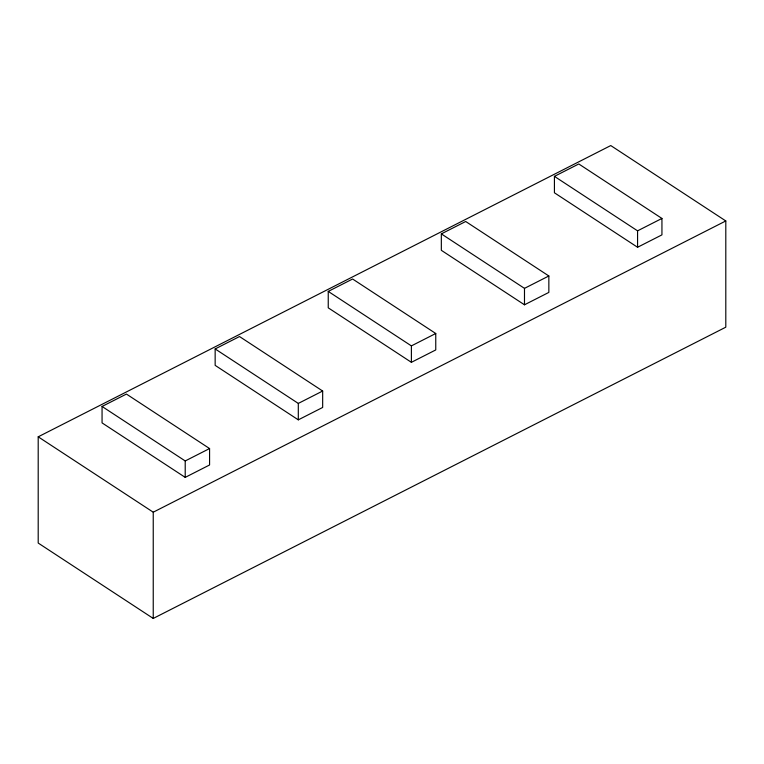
<?xml version="1.0" encoding="UTF-8"?>
<svg xmlns="http://www.w3.org/2000/svg" width="764" height="764" viewBox="0 0 764 764"><rect width="100%" height="100%" fill="white"/><g stroke="black" fill="none" stroke-linecap="round" stroke-linejoin="round"><path stroke-width="1.15" d="M38.2 436.817L610.761 145.561L725.8 220.949L725.8 327.183L153.239 618.439L38.2 543.051L38.2 436.817L153.239 512.195L153.239 618.439M102.061 406.458L126.432 394.071L209.575 448.554L209.575 464.98L185.213 477.376L102.061 422.893L102.061 406.458L185.213 460.95L185.213 477.376M215.152 348.938L239.514 336.542L322.666 391.025L322.666 407.451L298.304 419.847L215.152 365.364L215.152 348.938L298.304 403.421L298.304 419.847M328.243 291.409L352.605 279.013L435.757 333.496L435.757 349.931L411.395 362.317L328.243 307.835L328.243 291.409L411.395 345.891L411.395 362.317M441.334 233.88L465.696 221.493L548.848 275.976L548.848 292.402L524.486 304.798L441.334 250.315L441.334 233.88L524.486 288.362L524.486 304.798M554.425 176.36L578.787 163.964L661.939 218.447L661.939 234.873L637.568 247.269L554.425 192.786L554.425 176.36L637.568 230.843L637.568 247.269M185.213 460.95L209.575 448.554M298.304 403.421L322.666 391.025M411.395 345.891L435.757 333.496M524.486 288.362L548.848 275.976M637.568 230.843L661.939 218.447M153.239 512.195L725.8 220.949"/></g></svg>
